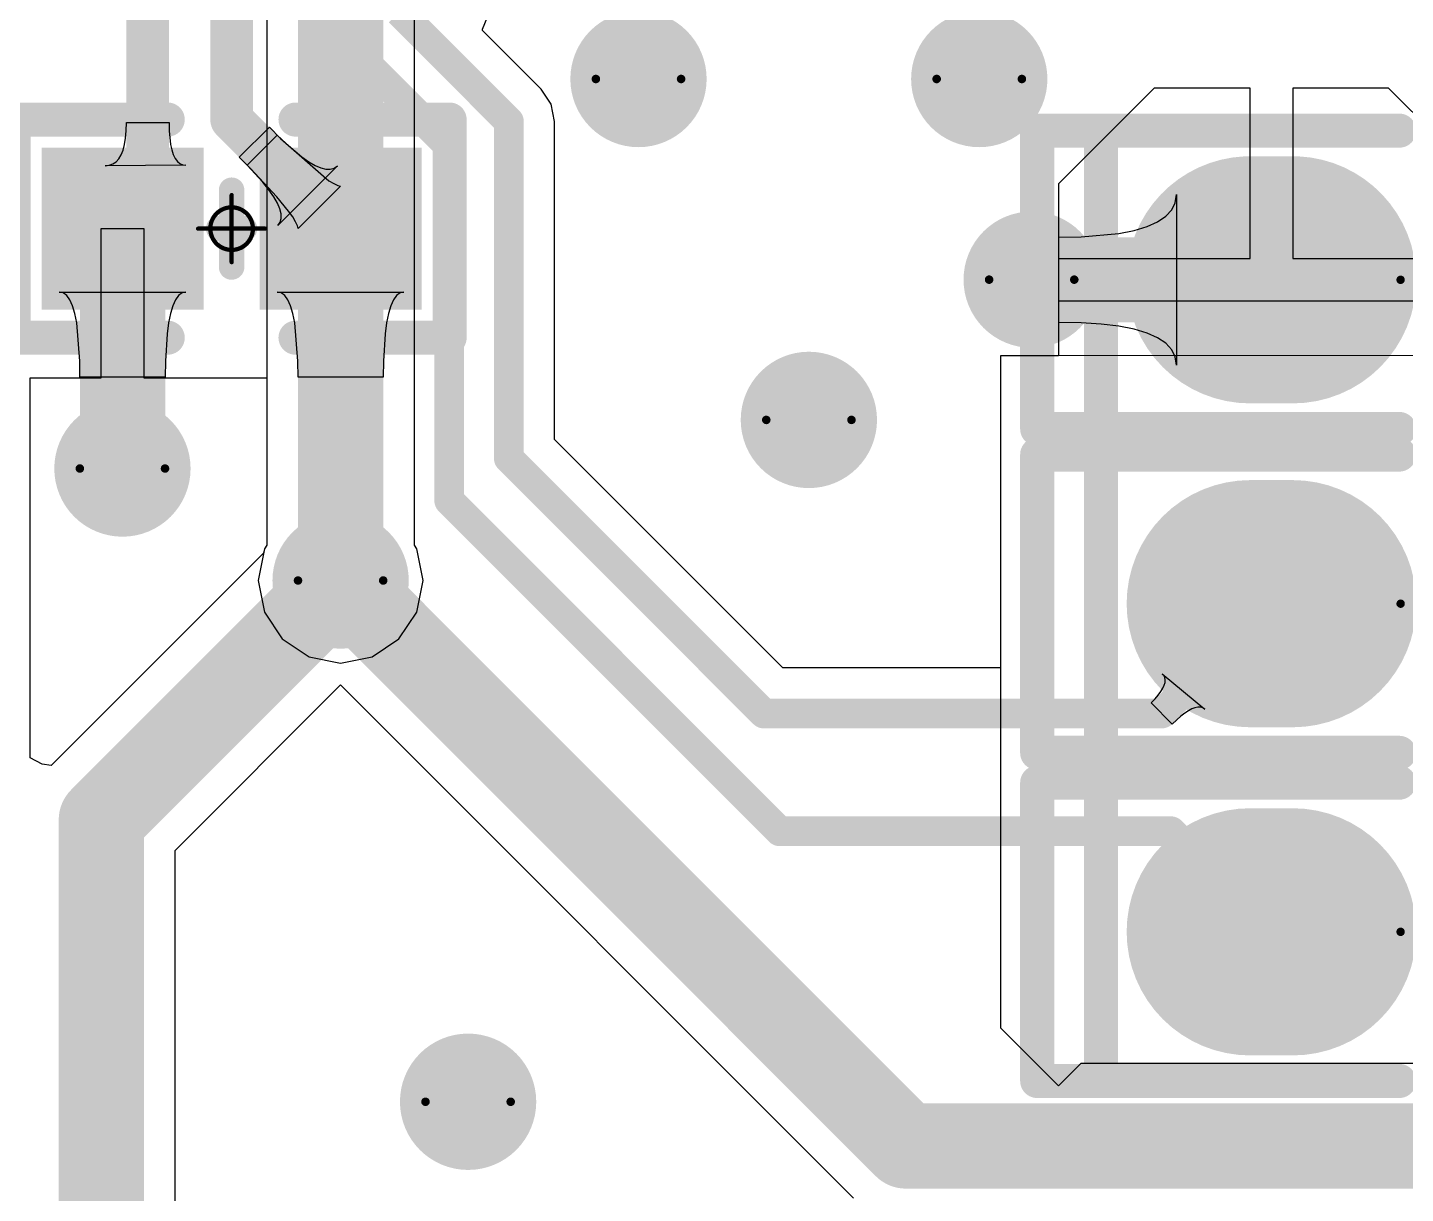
# Model space of a CAD drawing. Header units: millimetres. Extents: x -1.72 to 0.75, y -0.35 to 1.04.
# Drawn here: x -0.7784 to -0.455, y -0.1215 to 0.1521 of the extents above; entities that cross this region are included whole.
import ezdxf

# ---------------------------------------------------------------- set-up
doc = ezdxf.new("R2010")
doc.units = ezdxf.units.MM
doc.header["$MEASUREMENT"] = 0
for name, color, linetype in [('BottomLayer', 5, 'Continuous'), ('BottomSolder', 6, 'Continuous'), ('DrillDrawing', 1, 'Continuous'), ('Mechanical15', 56, 'Continuous'), ('MultiLayer', 9, 'Continuous'), ('TopLayer', 1, 'Continuous'), ('TopOverlay', 2, 'Continuous'), ('TopPaste', 8, 'Continuous'), ('TopSolder', 216, 'Continuous'), ('ViaHoleLayer', 16, 'Continuous')]:
    doc.layers.add(name, color=color, linetype=linetype)

# ---------------------------------------------------------------- blocks, each defined once
blk = doc.blocks.new('LED_0805G_19')
at = {"layer": 'Mechanical15', "const_width": 0.0019685}
for points in [[(0, 0.019685), (0, -0.019685)], [(0.019685, 0), (-0.019685, 0)]]:
    blk.add_lwpolyline(points, dxfattribs=at)
at = {"layer": 'Mechanical15'}
for points, const_width in [([(-0.0004921, 0.019685, 1), (0.0004921, 0.019685, 1)], 0.0009842), ([(0.0137795, 0, 1), (-0.0137795, 0, 1)], 0.0019685), ([(-0.0201771, 0, 1), (-0.0191929, 0, 1)], 0.0009842), ([(-0.0142716, 0, 1), (-0.0132874, 0, 1)], 0.0009842), ([(0.0132874, 0, 1), (0.0142716, 0, 1)], 0.0009842), ([(0.0191929, 0, 1), (0.0201771, 0, 1)], 0.0009842), ([(-0.0004921, -0.019685, 1), (0.0004921, -0.019685, 1)], 0.0009842)]:
    blk.add_lwpolyline(points, format="xyb", close=True, dxfattribs=dict(at, const_width=const_width))
at = {"layer": 'TopLayer', "const_width": 0.05}
blk.add_lwpolyline([(0.055, 0), (0.045, 0)], dxfattribs=at)
at = {"layer": 'TopLayer', "const_width": 0.025}
for points in [[(0.0325, 0, 1), (0.0575, 0, 1)], [(0.0425, 0, 1), (0.0675, 0, 1)]]:
    blk.add_lwpolyline(points, format="xyb", close=True, dxfattribs=at)
at = {"layer": 'TopLayer'}
blk.add_solid([(-0.08, -0.025), (-0.02, -0.025), (-0.08, 0.025), (-0.02, 0.025)], dxfattribs=at)
at = {"layer": 'TopOverlay', "const_width": 0.008}
for points in [[(-0.0199999, 0.0349999), (-0.09, 0.035)], [(-0.09, 0.035), (-0.09, -0.035)], [(0.105, 0.035), (0.02, 0.035)], [(0.09, 0.035), (0.09, -0.035)], [(0.105, 0.035), (0.105, -0.035)], [(-0.0200001, -0.035), (-0.09, -0.035)], [(0.105, -0.035), (0.02, -0.035)]]:
    blk.add_lwpolyline(points, dxfattribs=at)
at = {"layer": 'TopOverlay', "const_width": 0.004}
for points in [[(-0.092, 0.035, 1), (-0.088, 0.035, 1)], [(-0.092, 0.035, 1), (-0.088, 0.035, 1)], [(-0.0219999, 0.0349999, 1), (-0.0179999, 0.0349999, 1)], [(0.018, 0.035, 1), (0.022, 0.035, 1)], [(0.088, 0.035, 1), (0.092, 0.035, 1)], [(0.103, 0.035, 1), (0.107, 0.035, 1)], [(0.103, 0.035, 1), (0.107, 0.035, 1)], [(-0.092, -0.035, 1), (-0.088, -0.035, 1)], [(-0.092, -0.035, 1), (-0.088, -0.035, 1)], [(-0.0220001, -0.035, 1), (-0.0180001, -0.035, 1)], [(0.018, -0.035, 1), (0.022, -0.035, 1)], [(0.088, -0.035, 1), (0.092, -0.035, 1)], [(0.103, -0.035, 1), (0.107, -0.035, 1)], [(0.103, -0.035, 1), (0.107, -0.035, 1)]]:
    blk.add_lwpolyline(points, format="xyb", close=True, dxfattribs=at)
at = {"layer": 'TopPaste', "const_width": 0.05}
blk.add_lwpolyline([(0.055, 0), (0.045, 0)], dxfattribs=at)
at = {"layer": 'TopPaste', "const_width": 0.025}
for points in [[(0.0325, 0, 1), (0.0575, 0, 1)], [(0.0425, 0, 1), (0.0675, 0, 1)]]:
    blk.add_lwpolyline(points, format="xyb", close=True, dxfattribs=at)
at = {"layer": 'TopPaste'}
blk.add_solid([(-0.08, -0.025), (-0.02, -0.025), (-0.08, 0.025), (-0.02, 0.025)], dxfattribs=at)
at = {"layer": 'TopSolder', "const_width": 0.058}
blk.add_lwpolyline([(0.055, 0), (0.045, 0)], dxfattribs=at)
at = {"layer": 'TopSolder', "const_width": 0.029}
for points in [[(0.0305, 0, 1), (0.0595, 0, 1)], [(0.0405, 0, 1), (0.0695, 0, 1)]]:
    blk.add_lwpolyline(points, format="xyb", close=True, dxfattribs=at)
at = {"layer": 'TopSolder'}
blk.add_solid([(-0.084, -0.029), (-0.016, -0.029), (-0.084, 0.029), (-0.016, 0.029)], dxfattribs=at)
blk = doc.blocks.new('LED_0805G_20')
at = {"layer": 'Mechanical15', "const_width": 0.0019685}
for points in [[(0, 0.019685), (0, -0.019685)], [(0.019685, 0), (-0.019685, 0)]]:
    blk.add_lwpolyline(points, dxfattribs=at)
at = {"layer": 'Mechanical15'}
for points, const_width in [([(-0.0004921, 0.019685, 1), (0.0004921, 0.019685, 1)], 0.0009842), ([(0.0137795, 0, 1), (-0.0137795, 0, 1)], 0.0019685), ([(-0.0201771, 0, 1), (-0.0191929, 0, 1)], 0.0009842), ([(-0.0142716, 0, 1), (-0.0132874, 0, 1)], 0.0009842), ([(0.0132874, 0, 1), (0.0142716, 0, 1)], 0.0009842), ([(0.0191929, 0, 1), (0.0201771, 0, 1)], 0.0009842), ([(-0.0004921, -0.019685, 1), (0.0004921, -0.019685, 1)], 0.0009842)]:
    blk.add_lwpolyline(points, format="xyb", close=True, dxfattribs=dict(at, const_width=const_width))
at = {"layer": 'TopLayer', "const_width": 0.05}
blk.add_lwpolyline([(0.055, 0), (0.045, 0)], dxfattribs=at)
at = {"layer": 'TopLayer', "const_width": 0.025}
for points in [[(0.0325, 0, 1), (0.0575, 0, 1)], [(0.0425, 0, 1), (0.0675, 0, 1)]]:
    blk.add_lwpolyline(points, format="xyb", close=True, dxfattribs=at)
at = {"layer": 'TopLayer'}
blk.add_solid([(-0.08, -0.025), (-0.02, -0.025), (-0.08, 0.025), (-0.02, 0.025)], dxfattribs=at)
at = {"layer": 'TopOverlay', "const_width": 0.008}
for points in [[(-0.0200001, 0.035), (-0.09, 0.035)], [(-0.09, 0.035), (-0.09, -0.035)], [(0.105, 0.035), (0.02, 0.035)], [(0.09, 0.035), (0.09, -0.035)], [(0.105, 0.035), (0.105, -0.035)], [(-0.0199999, -0.0349999), (-0.09, -0.035)], [(0.105, -0.035), (0.02, -0.035)]]:
    blk.add_lwpolyline(points, dxfattribs=at)
at = {"layer": 'TopOverlay', "const_width": 0.004}
for points in [[(-0.092, 0.035, 1), (-0.088, 0.035, 1)], [(-0.092, 0.035, 1), (-0.088, 0.035, 1)], [(-0.0220001, 0.035, 1), (-0.0180001, 0.035, 1)], [(0.018, 0.035, 1), (0.022, 0.035, 1)], [(0.088, 0.035, 1), (0.092, 0.035, 1)], [(0.103, 0.035, 1), (0.107, 0.035, 1)], [(0.103, 0.035, 1), (0.107, 0.035, 1)], [(-0.092, -0.035, 1), (-0.088, -0.035, 1)], [(-0.092, -0.035, 1), (-0.088, -0.035, 1)], [(-0.0219999, -0.0349999, 1), (-0.0179999, -0.0349999, 1)], [(0.018, -0.035, 1), (0.022, -0.035, 1)], [(0.088, -0.035, 1), (0.092, -0.035, 1)], [(0.103, -0.035, 1), (0.107, -0.035, 1)], [(0.103, -0.035, 1), (0.107, -0.035, 1)]]:
    blk.add_lwpolyline(points, format="xyb", close=True, dxfattribs=at)
at = {"layer": 'TopPaste', "const_width": 0.05}
blk.add_lwpolyline([(0.055, 0), (0.045, 0)], dxfattribs=at)
at = {"layer": 'TopPaste', "const_width": 0.025}
for points in [[(0.0325, 0, 1), (0.0575, 0, 1)], [(0.0425, 0, 1), (0.0675, 0, 1)]]:
    blk.add_lwpolyline(points, format="xyb", close=True, dxfattribs=at)
at = {"layer": 'TopPaste'}
blk.add_solid([(-0.08, -0.025), (-0.02, -0.025), (-0.08, 0.025), (-0.02, 0.025)], dxfattribs=at)
at = {"layer": 'TopSolder', "const_width": 0.058}
blk.add_lwpolyline([(0.055, 0), (0.045, 0)], dxfattribs=at)
at = {"layer": 'TopSolder', "const_width": 0.029}
for points in [[(0.0305, 0, 1), (0.0595, 0, 1)], [(0.0405, 0, 1), (0.0695, 0, 1)]]:
    blk.add_lwpolyline(points, format="xyb", close=True, dxfattribs=at)
at = {"layer": 'TopSolder'}
blk.add_solid([(-0.084, -0.029), (-0.016, -0.029), (-0.084, 0.029), (-0.016, 0.029)], dxfattribs=at)
blk = doc.blocks.new('LED_0805R_21')
at = {"layer": 'Mechanical15', "const_width": 0.0019685}
for points in [[(0, 0.019685), (0, -0.019685)], [(0.019685, 0), (-0.019685, 0)]]:
    blk.add_lwpolyline(points, dxfattribs=at)
at = {"layer": 'Mechanical15'}
for points, const_width in [([(-0.0004921, 0.019685, 1), (0.0004921, 0.019685, 1)], 0.0009842), ([(0.0137795, 0, 1), (-0.0137795, 0, 1)], 0.0019685), ([(-0.0201771, 0, 1), (-0.0191929, 0, 1)], 0.0009842), ([(-0.0142716, 0, 1), (-0.0132874, 0, 1)], 0.0009842), ([(0.0132874, 0, 1), (0.0142716, 0, 1)], 0.0009842), ([(0.0191929, 0, 1), (0.0201771, 0, 1)], 0.0009842), ([(-0.0004921, -0.019685, 1), (0.0004921, -0.019685, 1)], 0.0009842)]:
    blk.add_lwpolyline(points, format="xyb", close=True, dxfattribs=dict(at, const_width=const_width))
at = {"layer": 'TopLayer', "const_width": 0.05}
blk.add_lwpolyline([(0.055, 0), (0.045, 0)], dxfattribs=at)
at = {"layer": 'TopLayer', "const_width": 0.025}
for points in [[(0.0325, 0, 1), (0.0575, 0, 1)], [(0.0425, 0, 1), (0.0675, 0, 1)]]:
    blk.add_lwpolyline(points, format="xyb", close=True, dxfattribs=at)
at = {"layer": 'TopLayer'}
blk.add_solid([(-0.08, -0.025), (-0.02, -0.025), (-0.08, 0.025), (-0.02, 0.025)], dxfattribs=at)
at = {"layer": 'TopOverlay', "const_width": 0.008}
for points in [[(-0.09, 0.035), (-0.09, -0.035)], [(-0.02, 0.035), (-0.09, 0.035)], [(0.1049999, 0.035), (0.0200001, 0.035)], [(0.09, -0.035), (0.0899999, 0.035)], [(0.105, -0.035), (0.1049999, 0.035)], [(-0.02, -0.035), (-0.09, -0.035)], [(0.105, -0.035), (0.0199999, -0.0349999)]]:
    blk.add_lwpolyline(points, dxfattribs=at)
at = {"layer": 'TopOverlay', "const_width": 0.004}
for points in [[(-0.092, 0.035, 1), (-0.088, 0.035, 1)], [(-0.092, 0.035, 1), (-0.088, 0.035, 1)], [(-0.022, 0.035, 1), (-0.018, 0.035, 1)], [(0.0180001, 0.035, 1), (0.0220001, 0.035, 1)], [(0.0879999, 0.035, 1), (0.0919999, 0.035, 1)], [(0.1029999, 0.035, 1), (0.1069999, 0.035, 1)], [(0.1029999, 0.035, 1), (0.1069999, 0.035, 1)], [(-0.092, -0.035, 1), (-0.088, -0.035, 1)], [(-0.092, -0.035, 1), (-0.088, -0.035, 1)], [(-0.022, -0.035, 1), (-0.018, -0.035, 1)], [(0.0179999, -0.0349999, 1), (0.0219999, -0.0349999, 1)], [(0.088, -0.035, 1), (0.092, -0.035, 1)], [(0.103, -0.035, 1), (0.107, -0.035, 1)], [(0.103, -0.035, 1), (0.107, -0.035, 1)]]:
    blk.add_lwpolyline(points, format="xyb", close=True, dxfattribs=at)
at = {"layer": 'TopPaste', "const_width": 0.05}
blk.add_lwpolyline([(0.055, 0), (0.045, 0)], dxfattribs=at)
at = {"layer": 'TopPaste', "const_width": 0.025}
for points in [[(0.0325, 0, 1), (0.0575, 0, 1)], [(0.0425, 0, 1), (0.0675, 0, 1)]]:
    blk.add_lwpolyline(points, format="xyb", close=True, dxfattribs=at)
at = {"layer": 'TopPaste'}
blk.add_solid([(-0.08, -0.025), (-0.02, -0.025), (-0.08, 0.025), (-0.02, 0.025)], dxfattribs=at)
at = {"layer": 'TopSolder', "const_width": 0.058}
blk.add_lwpolyline([(0.055, 0), (0.045, 0)], dxfattribs=at)
at = {"layer": 'TopSolder', "const_width": 0.029}
for points in [[(0.0305, 0, 1), (0.0595, 0, 1)], [(0.0405, 0, 1), (0.0695, 0, 1)]]:
    blk.add_lwpolyline(points, format="xyb", close=True, dxfattribs=at)
at = {"layer": 'TopSolder'}
blk.add_solid([(-0.084, -0.029), (-0.016, -0.029), (-0.084, 0.029), (-0.016, 0.029)], dxfattribs=at)
blk = doc.blocks.new('C_0603_L_31')
at = {"layer": 'Mechanical15', "const_width": 0.001}
for points in [[(0, -0.0078741), (0, 0.0078741)], [(-0.0078741, 0), (0.0078741, 0)]]:
    blk.add_lwpolyline(points, dxfattribs=at)
at = {"layer": 'Mechanical15'}
for points, const_width in [([(-0.00025, 0.0078741, 1), (0.00025, 0.0078741, 1)], 0.0005), ([(0.005, 0, 1), (-0.005, 0, 1)], 0.001), ([(-0.0081241, 0, 1), (-0.0076241, 0, 1)], 0.0005), ([(-0.00525, 0, 1), (-0.00475, 0, 1)], 0.0005), ([(0.00475, 0, 1), (0.00525, 0, 1)], 0.0005), ([(0.0076241, 0, 1), (0.0081241, 0, 1)], 0.0005), ([(-0.00025, -0.0078741, 1), (0.00025, -0.0078741, 1)], 0.0005)]:
    blk.add_lwpolyline(points, format="xyb", close=True, dxfattribs=dict(at, const_width=const_width))
at = {"layer": 'TopLayer'}
for points in [[(-0.0405938, -0.0150032), (-0.0105938, -0.0150032), (-0.0405938, 0.0149968), (-0.0105938, 0.0149968)], [(0.0105874, -0.0150032), (0.0405874, -0.0150032), (0.0105874, 0.0149968), (0.0405874, 0.0149968)]]:
    blk.add_solid(points, dxfattribs=at)
at = {"layer": 'TopOverlay'}
for points, const_width in [([(-0.0511843, 0.0255874), (-0.015, 0.0255874)], 0.008), ([(-0.0511843, -0.0255938), (-0.0511843, 0.0255874)], 0.008), ([(0.015, 0.0255874), (0.0511779, 0.0255874)], 0.008), ([(0.0511779, -0.0255938), (0.0511779, 0.0255874)], 0.008), ([(0, -0.0090001), (0, 0.0090001)], 0.006), ([(-0.003, 0), (0, 0)], 0.006), ([(0, 0), (0.003, 0)], 0.006), ([(-0.0511843, -0.0255938), (-0.0150001, -0.0255938)], 0.008), ([(0.0150001, -0.0255938), (0.0511779, -0.0255938)], 0.008)]:
    blk.add_lwpolyline(points, dxfattribs=dict(at, const_width=const_width))
for points, const_width in [([(-0.0531843, 0.0255874, 1), (-0.0491843, 0.0255874, 1)], 0.004), ([(-0.0531843, 0.0255874, 1), (-0.0491843, 0.0255874, 1)], 0.004), ([(-0.017, 0.0255874, 1), (-0.013, 0.0255874, 1)], 0.004), ([(0.013, 0.0255874, 1), (0.017, 0.0255874, 1)], 0.004), ([(0.0491779, 0.0255874, 1), (0.0531779, 0.0255874, 1)], 0.004), ([(0.0491779, 0.0255874, 1), (0.0531779, 0.0255874, 1)], 0.004), ([(-0.0015, 0.0090001, 1), (0.0015, 0.0090001, 1)], 0.003), ([(-0.0045, 0, 1), (-0.0015, 0, 1)], 0.003), ([(-0.0015, 0, 1), (0.0015, 0, 1)], 0.003), ([(-0.0015, 0, 1), (0.0015, 0, 1)], 0.003), ([(0.0015, 0, 1), (0.0045, 0, 1)], 0.003), ([(-0.0015, -0.0090001, 1), (0.0015, -0.0090001, 1)], 0.003), ([(-0.0531843, -0.0255938, 1), (-0.0491843, -0.0255938, 1)], 0.004), ([(-0.0531843, -0.0255938, 1), (-0.0491843, -0.0255938, 1)], 0.004), ([(-0.0170001, -0.0255938, 1), (-0.0130001, -0.0255938, 1)], 0.004), ([(0.0130001, -0.0255938, 1), (0.0170001, -0.0255938, 1)], 0.004), ([(0.0491779, -0.0255938, 1), (0.0531779, -0.0255938, 1)], 0.004), ([(0.0491779, -0.0255938, 1), (0.0531779, -0.0255938, 1)], 0.004)]:
    blk.add_lwpolyline(points, format="xyb", close=True, dxfattribs=dict(at, const_width=const_width))
at = {"layer": 'TopPaste'}
for points in [[(-0.0405938, -0.0150032), (-0.0105938, -0.0150032), (-0.0405938, 0.0149968), (-0.0105938, 0.0149968)], [(0.0105874, -0.0150032), (0.0405874, -0.0150032), (0.0105874, 0.0149968), (0.0405874, 0.0149968)]]:
    blk.add_solid(points, dxfattribs=at)
at = {"layer": 'TopSolder'}
for points in [[(-0.0445938, -0.0190032), (-0.0065938, -0.0190032), (-0.0445938, 0.0189968), (-0.0065938, 0.0189968)], [(0.0065874, -0.0190032), (0.0445874, -0.0190032), (0.0065874, 0.0189968), (0.0445874, 0.0189968)]]:
    blk.add_solid(points, dxfattribs=at)

msp = doc.modelspace()

# ---------------------------------------------------------------- linework, layer by layer
at = {"layer": 'BottomLayer'}
for p, q in [((-0.6875952, 0.0305742), (-0.6875952, 0.2399282)), ((-0.7222612, 0.2327487), (-0.7222612, 0.0305742)), ((-0.7228258, 0.0297292), (-0.7243004, 0.0223158)), ((-0.7222612, 0.0305742), (-0.7228258, 0.0297292)), ((-0.6870306, 0.0297292), (-0.6875952, 0.0305742)), ((-0.685556, 0.0223158), (-0.6870306, 0.0297292)), ((-0.7243004, 0.0223158), (-0.7228258, 0.0149024)), ((-0.6870306, 0.0149024), (-0.685556, 0.0223158)), ((-0.7228258, 0.0149024), (-0.7186264, 0.0086176)), ((-0.69123, 0.0086176), (-0.6870306, 0.0149024)), ((-0.7186264, 0.0086176), (-0.7123416, 0.0044182)), ((-0.6975148, 0.0044182), (-0.69123, 0.0086176)), ((-0.7123416, 0.0044182), (-0.7049282, 0.0029436)), ((-0.7049282, 0.0029436), (-0.6975148, 0.0044182))]:
    msp.add_line(p, q, dxfattribs=at)
at = {"layer": 'BottomLayer', "const_width": 0.02}
msp.add_lwpolyline([(-0.7049282, 0.0223158), (-0.7049282, 0.2399282)], dxfattribs=at)
at = {"layer": 'BottomLayer'}
for points, const_width in [([(-0.641, 0.14, 1), (-0.629, 0.14, 1)], 0.012), ([(-0.561, 0.14, 1), (-0.549, 0.14, 1)], 0.012), ([(-0.5486927, 0.0929135, 1), (-0.5366927, 0.0929135, 1)], 0.012), ([(-0.601, 0.06, 1), (-0.589, 0.06, 1)], 0.012), ([(-0.7621461, 0.0485951, 1), (-0.7501461, 0.0485951, 1)], 0.012), ([(-0.7109282, 0.0223158, 1), (-0.6989282, 0.0223158, 1)], 0.012), ([(-0.7099282, 0.0223158, 1), (-0.6999282, 0.0223158, 1)], 0.01), ([(-0.681, -0.1, 1), (-0.669, -0.1, 1)], 0.012)]:
    msp.add_lwpolyline(points, format="xyb", close=True, dxfattribs=dict(at, const_width=const_width))
at = {"layer": 'BottomSolder', "const_width": 0.016}
for points in [[(-0.643, 0.14, 1), (-0.627, 0.14, 1)], [(-0.563, 0.14, 1), (-0.547, 0.14, 1)], [(-0.5506927, 0.0929135, 1), (-0.5346927, 0.0929135, 1)], [(-0.603, 0.06, 1), (-0.587, 0.06, 1)], [(-0.7641461, 0.0485951, 1), (-0.7481461, 0.0485951, 1)], [(-0.7129282, 0.0223158, 1), (-0.6969282, 0.0223158, 1)], [(-0.683, -0.1, 1), (-0.667, -0.1, 1)]]:
    msp.add_lwpolyline(points, format="xyb", close=True, dxfattribs=at)
at = {"layer": 'DrillDrawing'}
for points, const_width in [([(-0.625, 0.14, 1), (-0.645, 0.14, 1)], 0.002), ([(-0.545, 0.14, 1), (-0.565, 0.14, 1)], 0.002), ([(-0.6455, 0.14, 1), (-0.6445, 0.14, 1)], 0.001), ([(-0.6255, 0.14, 1), (-0.6245, 0.14, 1)], 0.001), ([(-0.5655, 0.14, 1), (-0.5645, 0.14, 1)], 0.001), ([(-0.5455, 0.14, 1), (-0.5445, 0.14, 1)], 0.001), ([(-0.5326927, 0.0929135, 1), (-0.5526927, 0.0929135, 1)], 0.002), ([(-0.5531927, 0.0929135, 1), (-0.5521927, 0.0929135, 1)], 0.001), ([(-0.5331927, 0.0929135, 1), (-0.5321927, 0.0929135, 1)], 0.001), ([(-0.585, 0.06, 1), (-0.605, 0.06, 1)], 0.002), ([(-0.7461461, 0.0485951, 1), (-0.7661461, 0.0485951, 1)], 0.002), ([(-0.6055, 0.06, 1), (-0.6045, 0.06, 1)], 0.001), ([(-0.5855, 0.06, 1), (-0.5845, 0.06, 1)], 0.001), ([(-0.7666461, 0.0485951, 1), (-0.7656461, 0.0485951, 1)], 0.001), ([(-0.7466461, 0.0485951, 1), (-0.7456461, 0.0485951, 1)], 0.001), ([(-0.6949282, 0.0223158, 1), (-0.7149282, 0.0223158, 1)], 0.002), ([(-0.7154282, 0.0223158, 1), (-0.7144282, 0.0223158, 1)], 0.001), ([(-0.6954282, 0.0223158, 1), (-0.6944282, 0.0223158, 1)], 0.001), ([(-0.665, -0.1, 1), (-0.685, -0.1, 1)], 0.002), ([(-0.6855, -0.1, 1), (-0.6845, -0.1, 1)], 0.001), ([(-0.6655, -0.1, 1), (-0.6645, -0.1, 1)], 0.001)]:
    msp.add_lwpolyline(points, format="xyb", close=True, dxfattribs=dict(at, const_width=const_width))
at = {"layer": 'MultiLayer', "const_width": 0.012}
for points in [[(-0.641, 0.14, 1), (-0.629, 0.14, 1)], [(-0.561, 0.14, 1), (-0.549, 0.14, 1)], [(-0.5486927, 0.0929135, 1), (-0.5366927, 0.0929135, 1)], [(-0.601, 0.06, 1), (-0.589, 0.06, 1)], [(-0.7621461, 0.0485951, 1), (-0.7501461, 0.0485951, 1)], [(-0.7109282, 0.0223158, 1), (-0.6989282, 0.0223158, 1)], [(-0.681, -0.1, 1), (-0.669, -0.1, 1)]]:
    msp.add_lwpolyline(points, format="xyb", close=True, dxfattribs=at)
at = {"layer": 'TopLayer'}
for p, q in [((-0.6716219, 0.1517176), (-0.6696652, 0.1564828)), ((-0.6716346, 0.1513811), (-0.6716219, 0.1517176)), ((-0.6578581, 0.1376046), (-0.6716346, 0.1513811)), ((-0.6555374, 0.1341314), (-0.6578581, 0.1376046)), ((-0.5139014, 0.1378768), (-0.5364014, 0.1153768)), ((-0.4914014, 0.1378768), (-0.5139014, 0.1378768)), ((-0.4914014, 0.0978768), (-0.4914014, 0.1378768)), ((-0.4589014, 0.1378768), (-0.4814014, 0.1378768)), ((-0.4814014, 0.1378768), (-0.4814014, 0.0978768)), ((-0.4364014, 0.1153768), (-0.4589014, 0.1378768)), ((-0.6547225, 0.1300345), (-0.6555374, 0.1341314)), ((-0.7552456, 0.1278493), (-0.7551956, 0.1297664)), ((-0.7551956, 0.1297664), (-0.7451956, 0.1297664)), ((-0.7451956, 0.1297664), (-0.7451559, 0.1278664)), ((-0.6547225, 0.0554132), (-0.6547225, 0.1300345)), ((-0.7553956, 0.1261333), (-0.7552456, 0.1278493)), ((-0.7451559, 0.1278664), (-0.7448386, 0.1246664)), ((-0.7287296, 0.1216167), (-0.7216585, 0.1286878)), ((-0.7268793, 0.1197664), (-0.7198082, 0.1268375)), ((-0.7216585, 0.1286878), (-0.7190072, 0.1260659)), ((-0.7198082, 0.1268375), (-0.7177468, 0.1248456)), ((-0.7564456, 0.1221922), (-0.7559956, 0.1233048)), ((-0.7559956, 0.1233048), (-0.7556456, 0.1246185)), ((-0.7556456, 0.1246185), (-0.7553956, 0.1261333)), ((-0.7448386, 0.1246664), (-0.744561, 0.1233664)), ((-0.744561, 0.1233664), (-0.744204, 0.1222664)), ((-0.7190072, 0.1260659), (-0.7076618, 0.1161293)), ((-0.7177468, 0.1248456), (-0.7140554, 0.1217103)), ((-0.7412294, 0.1197664), (-0.7601956, 0.1196464)), ((-0.7601956, 0.1196464), (-0.7592456, 0.1197533)), ((-0.7592456, 0.1197533), (-0.7583956, 0.1200613)), ((-0.7583956, 0.1200613), (-0.7576456, 0.1205705)), ((-0.7576456, 0.1205705), (-0.7569956, 0.1212808)), ((-0.7569956, 0.1212808), (-0.7564456, 0.1221922)), ((-0.744204, 0.1222664), (-0.7437678, 0.1213664)), ((-0.7437678, 0.1213664), (-0.7432522, 0.1206664)), ((-0.7432522, 0.1206664), (-0.7426572, 0.1201664)), ((-0.7426572, 0.1201664), (-0.741983, 0.1198664)), ((-0.741983, 0.1198664), (-0.7412294, 0.1197664)), ((-0.7261077, 0.1189654), (-0.7287296, 0.1216167)), ((-0.7231783, 0.1157874), (-0.7268793, 0.1197664)), ((-0.7140554, 0.1217103), (-0.7124255, 0.1205669)), ((-0.7124255, 0.1205669), (-0.7109394, 0.1197064)), ((-0.7109394, 0.1197064), (-0.7095971, 0.1191287)), ((-0.7198976, 0.1123151), (-0.7261077, 0.1189654)), ((-0.7056661, 0.1196464), (-0.7196882, 0.1056243)), ((-0.7095971, 0.1191287), (-0.7083986, 0.1188339)), ((-0.7083986, 0.1188339), (-0.7073439, 0.1188219)), ((-0.7073439, 0.1188219), (-0.7064331, 0.1190927)), ((-0.7064331, 0.1190927), (-0.7056661, 0.1196464)), ((-0.7217521, 0.1140136), (-0.7231783, 0.1157874)), ((-0.7206087, 0.1123837), (-0.7217521, 0.1140136)), ((-0.704922, 0.1148864), (-0.7149282, 0.1048802)), ((-0.7076618, 0.1161293), (-0.7065313, 0.115439)), ((-0.7065313, 0.115439), (-0.705618, 0.1150247)), ((-0.705618, 0.1150247), (-0.704922, 0.1148864)), ((-0.5364014, 0.1153768), (-0.5364014, 0.0978768)), ((-0.7197482, 0.1108976), (-0.7206087, 0.1123837)), ((-0.7171373, 0.1089678), (-0.7198976, 0.1123151)), ((-0.7191705, 0.1095553), (-0.7197482, 0.1108976)), ((-0.5098238, 0.1092768), (-0.508997, 0.1109768)), ((-0.508997, 0.1109768), (-0.5087214, 0.1128768)), ((-0.5087214, 0.1128768), (-0.5087214, 0.0728768)), ((-0.7188757, 0.1083568), (-0.7191705, 0.1095553)), ((-0.7191345, 0.1063913), (-0.7188637, 0.1073021)), ((-0.7188637, 0.1073021), (-0.7188757, 0.1083568)), ((-0.7161711, 0.10762), (-0.7171373, 0.1089678)), ((-0.7154808, 0.1064895), (-0.7161711, 0.10762)), ((-0.513131, 0.1064768), (-0.5112018, 0.1077768)), ((-0.5112018, 0.1077768), (-0.5098238, 0.1092768)), ((-0.7611094, 0.0698864), (-0.7611094, 0.1048864)), ((-0.7611094, 0.1048864), (-0.7511094, 0.1048864)), ((-0.7511094, 0.1048864), (-0.7511094, 0.0698864)), ((-0.7196882, 0.1056243), (-0.7191345, 0.1063913)), ((-0.7150665, 0.1055762), (-0.7154808, 0.1064895)), ((-0.7149282, 0.1048802), (-0.7150665, 0.1055762)), ((-0.531045, 0.1029768), (-0.5222258, 0.1037768)), ((-0.5222258, 0.1037768), (-0.518643, 0.1044768)), ((-0.518643, 0.1044768), (-0.5156114, 0.1053768)), ((-0.5156114, 0.1053768), (-0.513131, 0.1064768)), ((-0.5362814, 0.1028768), (-0.531045, 0.1029768)), ((-0.5362814, 0.0828768), (-0.5362814, 0.1028768)), ((-0.5364014, 0.0978768), (-0.4914014, 0.0978768)), ((-0.4814014, 0.0978768), (-0.4364014, 0.0978768)), ((-0.7700622, 0.0898064), (-0.7709894, 0.0900064)), ((-0.7709894, 0.0900064), (-0.7412294, 0.0900064)), ((-0.7692326, 0.0892064), (-0.7700622, 0.0898064)), ((-0.7685006, 0.0882064), (-0.7692326, 0.0892064)), ((-0.7678662, 0.0868064), (-0.7685006, 0.0882064)), ((-0.7437182, 0.0882064), (-0.7443526, 0.0868064)), ((-0.7429862, 0.0892064), (-0.7437182, 0.0882064)), ((-0.7421566, 0.0898064), (-0.7429862, 0.0892064)), ((-0.7412294, 0.0900064), (-0.7421566, 0.0898064)), ((-0.718881, 0.0898064), (-0.7198082, 0.0900064)), ((-0.7198082, 0.0900064), (-0.6900482, 0.0900064)), ((-0.7180514, 0.0892064), (-0.718881, 0.0898064)), ((-0.7173194, 0.0882064), (-0.7180514, 0.0892064)), ((-0.716685, 0.0868064), (-0.7173194, 0.0882064)), ((-0.692537, 0.0882064), (-0.6931714, 0.0868064)), ((-0.691805, 0.0892064), (-0.692537, 0.0882064)), ((-0.6909754, 0.0898064), (-0.691805, 0.0892064)), ((-0.6900482, 0.0900064), (-0.6909754, 0.0898064)), ((-0.4864014, 0.0878768), (-0.5364014, 0.0878768)), ((-0.5364014, 0.0878768), (-0.5364014, 0.0750128)), ((-0.4364014, 0.0878768), (-0.4864014, 0.0878768)), ((-0.7673294, 0.0850064), (-0.7678662, 0.0868064)), ((-0.7668902, 0.0828064), (-0.7673294, 0.0850064)), ((-0.7448894, 0.0850064), (-0.7453286, 0.0828064)), ((-0.7443526, 0.0868064), (-0.7448894, 0.0850064)), ((-0.7161482, 0.0850064), (-0.716685, 0.0868064)), ((-0.715709, 0.0828064), (-0.7161482, 0.0850064)), ((-0.6937082, 0.0850064), (-0.6941474, 0.0828064)), ((-0.6931714, 0.0868064), (-0.6937082, 0.0850064)), ((-0.7661582, 0.0738064), (-0.7668902, 0.0828064)), ((-0.7453286, 0.0828064), (-0.7456702, 0.0802064)), ((-0.714977, 0.0738064), (-0.715709, 0.0828064)), ((-0.6941474, 0.0828064), (-0.694489, 0.0802064)), ((-0.531045, 0.0827768), (-0.5362814, 0.0828768)), ((-0.5263598, 0.0824768), (-0.531045, 0.0827768)), ((-0.5222258, 0.0819768), (-0.5263598, 0.0824768)), ((-0.518643, 0.0812768), (-0.5222258, 0.0819768)), ((-0.5156114, 0.0803768), (-0.518643, 0.0812768)), ((-0.7456702, 0.0802064), (-0.7460606, 0.0738064)), ((-0.694489, 0.0802064), (-0.6948794, 0.0738064)), ((-0.513131, 0.0792768), (-0.5156114, 0.0803768)), ((-0.5112018, 0.0779768), (-0.513131, 0.0792768)), ((-0.5098238, 0.0764768), (-0.5112018, 0.0779768)), ((-0.2475577, 0.0752851), (-0.55, 0.075)), ((-0.5364014, 0.0750128), (-0.55, 0.075)), ((-0.55, 0.075), (-0.55, -0.0826607)), ((-0.55, 0.075), (-0.55, 0.0018151)), ((-0.508997, 0.0747768), (-0.5098238, 0.0764768)), ((-0.5087214, 0.0728768), (-0.508997, 0.0747768)), ((-0.7661094, 0.0700064), (-0.7661582, 0.0738064)), ((-0.7460606, 0.0738064), (-0.7461094, 0.0700064)), ((-0.7149282, 0.0700064), (-0.714977, 0.0738064)), ((-0.6948794, 0.0738064), (-0.6949282, 0.0700064)), ((-0.7778403, -0.019306), (-0.7778403, 0.0698864)), ((-0.7778403, 0.0698864), (-0.7611094, 0.0698864)), ((-0.7461094, 0.0700064), (-0.7661094, 0.0700064)), ((-0.7511094, 0.0698864), (-0.7222612, 0.0698864)), ((-0.7222612, 0.0698864), (-0.7222612, 0.0305742)), ((-0.6949282, 0.0700064), (-0.7149282, 0.0700064)), ((-0.6011244, 0.0018151), (-0.6547225, 0.0554132)), ((-0.7228258, 0.0297292), (-0.723024, 0.0287326)), ((-0.7222612, 0.0305742), (-0.7228258, 0.0297292)), ((-0.723024, 0.0287326), (-0.7728403, -0.0210837)), ((-0.55, 0.0018151), (-0.6011244, 0.0018151)), ((-0.5116895, -6.9e-06), (-0.5120839, 0.0004091)), ((-0.5120839, 0.0004091), (-0.5020666, -0.0078832)), ((-0.7437764, -0.041045), (-0.7049282, -0.0021968)), ((-0.7049282, -0.0021968), (-0.584487, -0.122638)), ((-0.5123582, -0.0037464), (-0.5118854, -0.002975)), ((-0.5118854, -0.002975), (-0.5115572, -0.0022629)), ((-0.5114396, -0.0004821), (-0.5116895, -6.9e-06)), ((-0.5115572, -0.0022629), (-0.5113734, -0.0016101)), ((-0.5113343, -0.0010165), (-0.5114396, -0.0004821)), ((-0.5113734, -0.0016101), (-0.5113343, -0.0010165)), ((-0.5146437, -0.0064157), (-0.5137373, -0.0054667)), ((-0.5096939, -0.0113655), (-0.5146437, -0.0064157)), ((-0.5137373, -0.0054667), (-0.5129755, -0.0045769)), ((-0.5129755, -0.0045769), (-0.5123582, -0.0037464)), ((-0.5076738, -0.0095111), (-0.5086529, -0.0103659)), ((-0.5067565, -0.0088011), (-0.5076738, -0.0095111)), ((-0.505901, -0.0082357), (-0.5067565, -0.0088011)), ((-0.5051073, -0.0078151), (-0.505901, -0.0082357)), ((-0.5043755, -0.0075393), (-0.5051073, -0.0078151)), ((-0.5037055, -0.0074082), (-0.5043755, -0.0075393)), ((-0.5030974, -0.0074218), (-0.5037055, -0.0074082)), ((-0.5025511, -0.0075801), (-0.5030974, -0.0074218)), ((-0.5020666, -0.0078832), (-0.5025511, -0.0075801)), ((-0.5086529, -0.0103659), (-0.5096939, -0.0113655)), ((-0.7750141, -0.0207606), (-0.7778403, -0.019306)), ((-0.7728403, -0.0210837), (-0.7750141, -0.0207606)), ((-0.7437764, -0.1544786), (-0.7437764, -0.041045)), ((-0.55, -0.0826607), (-0.5364014, -0.0962593)), ((-0.5364014, -0.0962593), (-0.5310944, -0.0909523)), ((-0.5310944, -0.0909523), (-0.242481, -0.0909523))]:
    msp.add_line(p, q, dxfattribs=at)
for points, const_width in [([(-0.7501956, 0.1108002), (-0.7501956, 0.198721)], 0.01), ([(-0.7305156, 0.1304738), (-0.7305156, 0.198721)], 0.01), ([(-0.7108256, 0.155633), (-0.6794282, 0.1242356)], 0.007), ([(-0.6911456, 0.1557519), (-0.6654282, 0.1300345)], 0.007), ([(-0.7305156, 0.1304738), (-0.7049282, 0.1048864)], 0.01), ([(-0.6654282, 0.0509787), (-0.6654282, 0.1300345)], 0.007), ([(-0.6794282, 0.0410703), (-0.6794282, 0.1242356)], 0.007), ([(-0.7561094, 0.0486318), (-0.7561094, 0.1048864)], 0.02), ([(-0.7561094, 0.1048864), (-0.7501956, 0.1108002)], 0.01), ([(-0.7049282, 0.0223158), (-0.7049282, 0.1048864)], 0.02), ([(-0.5426927, 0.0929135), (-0.542656, 0.0928768)], 0.02), ([(-0.542656, 0.0928768), (-0.4864014, 0.0928768)], 0.02), ([(-0.7561461, 0.0485951), (-0.7561094, 0.0486318)], 0.02), ([(-0.6654282, 0.0509787), (-0.6055589, -0.0088906)], 0.007), ([(-0.6794282, 0.0410703), (-0.6018383, -0.0365196)], 0.007), ([(-0.7611094, -0.0338654), (-0.7049282, 0.0223158)], 0.02), ([(-0.7049282, 0.0223158), (-0.5722307, -0.1103817)], 0.02), ([(-0.5121688, -0.0088906), (-0.4864014, 0.0168768)], 0.007), ([(-0.6055589, -0.0088906), (-0.5121688, -0.0088906)], 0.007), ([(-0.7611094, -0.1544786), (-0.7611094, -0.0338654)], 0.02), ([(-0.6018383, -0.0365196), (-0.510005, -0.0365196)], 0.007), ([(-0.510005, -0.0365196), (-0.4864014, -0.0601232)], 0.007), ([(-0.5722307, -0.1103817), (-0.3012981, -0.1103817)], 0.02)]:
    msp.add_lwpolyline(points, dxfattribs=dict(at, const_width=const_width))
for points, const_width in [([(-0.641, 0.14, 1), (-0.629, 0.14, 1)], 0.012), ([(-0.561, 0.14, 1), (-0.549, 0.14, 1)], 0.012), ([(-0.7330156, 0.1304738, 1), (-0.7280156, 0.1304738, 1)], 0.005), ([(-0.7330156, 0.1304738, 1), (-0.7280156, 0.1304738, 1)], 0.005), ([(-0.6671782, 0.1300345, 1), (-0.6636782, 0.1300345, 1)], 0.0035), ([(-0.6671782, 0.1300345, 1), (-0.6636782, 0.1300345, 1)], 0.0035), ([(-0.6811782, 0.1242356, 1), (-0.6776782, 0.1242356, 1)], 0.0035), ([(-0.6811782, 0.1242356, 1), (-0.6776782, 0.1242356, 1)], 0.0035), ([(-0.7611094, 0.1048864, 1), (-0.7511094, 0.1048864, 1)], 0.01), ([(-0.7526956, 0.1108002, 1), (-0.7476956, 0.1108002, 1)], 0.005), ([(-0.7526956, 0.1108002, 1), (-0.7476956, 0.1108002, 1)], 0.005), ([(-0.7099282, 0.1048864, 1), (-0.6999282, 0.1048864, 1)], 0.01), ([(-0.7586094, 0.1048864, 1), (-0.7536094, 0.1048864, 1)], 0.005), ([(-0.7074282, 0.1048864, 1), (-0.7024282, 0.1048864, 1)], 0.005), ([(-0.5486927, 0.0929135, 1), (-0.5366927, 0.0929135, 1)], 0.012), ([(-0.5476927, 0.0929135, 1), (-0.5376927, 0.0929135, 1)], 0.01), ([(-0.547656, 0.0928768, 1), (-0.537656, 0.0928768, 1)], 0.01), ([(-0.547656, 0.0928768, 1), (-0.537656, 0.0928768, 1)], 0.01), ([(-0.4914014, 0.0928768, 1), (-0.4814014, 0.0928768, 1)], 0.01), ([(-0.601, 0.06, 1), (-0.589, 0.06, 1)], 0.012), ([(-0.7621461, 0.0485951, 1), (-0.7501461, 0.0485951, 1)], 0.012), ([(-0.7611461, 0.0485951, 1), (-0.7511461, 0.0485951, 1)], 0.01), ([(-0.7611094, 0.0486318, 1), (-0.7511094, 0.0486318, 1)], 0.01), ([(-0.7611094, 0.0486318, 1), (-0.7511094, 0.0486318, 1)], 0.01), ([(-0.6671782, 0.0509787, 1), (-0.6636782, 0.0509787, 1)], 0.0035), ([(-0.6671782, 0.0509787, 1), (-0.6636782, 0.0509787, 1)], 0.0035), ([(-0.6811782, 0.0410703, 1), (-0.6776782, 0.0410703, 1)], 0.0035), ([(-0.6811782, 0.0410703, 1), (-0.6776782, 0.0410703, 1)], 0.0035), ([(-0.7109282, 0.0223158, 1), (-0.6989282, 0.0223158, 1)], 0.012), ([(-0.7099282, 0.0223158, 1), (-0.6999282, 0.0223158, 1)], 0.01), ([(-0.7099282, 0.0223158, 1), (-0.6999282, 0.0223158, 1)], 0.01), ([(-0.7099282, 0.0223158, 1), (-0.6999282, 0.0223158, 1)], 0.01), ([(-0.4881514, 0.0168768, 1), (-0.4846514, 0.0168768, 1)], 0.0035), ([(-0.6073089, -0.0088906, 1), (-0.6038089, -0.0088906, 1)], 0.0035), ([(-0.6073089, -0.0088906, 1), (-0.6038089, -0.0088906, 1)], 0.0035), ([(-0.5139188, -0.0088906, 1), (-0.5104188, -0.0088906, 1)], 0.0035), ([(-0.5139188, -0.0088906, 1), (-0.5104188, -0.0088906, 1)], 0.0035), ([(-0.7661094, -0.0338654, 1), (-0.7561094, -0.0338654, 1)], 0.01), ([(-0.7661094, -0.0338654, 1), (-0.7561094, -0.0338654, 1)], 0.01), ([(-0.6035883, -0.0365196, 1), (-0.6000883, -0.0365196, 1)], 0.0035), ([(-0.6035883, -0.0365196, 1), (-0.6000883, -0.0365196, 1)], 0.0035), ([(-0.511755, -0.0365196, 1), (-0.508255, -0.0365196, 1)], 0.0035), ([(-0.511755, -0.0365196, 1), (-0.508255, -0.0365196, 1)], 0.0035), ([(-0.4881514, -0.0601232, 1), (-0.4846514, -0.0601232, 1)], 0.0035), ([(-0.681, -0.1, 1), (-0.669, -0.1, 1)], 0.012), ([(-0.5772307, -0.1103817, 1), (-0.5672307, -0.1103817, 1)], 0.01), ([(-0.5772307, -0.1103817, 1), (-0.5672307, -0.1103817, 1)], 0.01)]:
    msp.add_lwpolyline(points, format="xyb", close=True, dxfattribs=dict(at, const_width=const_width))
at = {"layer": 'TopSolder', "const_width": 0.016}
for points in [[(-0.643, 0.14, 1), (-0.627, 0.14, 1)], [(-0.563, 0.14, 1), (-0.547, 0.14, 1)], [(-0.5506927, 0.0929135, 1), (-0.5346927, 0.0929135, 1)], [(-0.603, 0.06, 1), (-0.587, 0.06, 1)], [(-0.7641461, 0.0485951, 1), (-0.7481461, 0.0485951, 1)], [(-0.7129282, 0.0223158, 1), (-0.6969282, 0.0223158, 1)], [(-0.683, -0.1, 1), (-0.667, -0.1, 1)]]:
    msp.add_lwpolyline(points, format="xyb", close=True, dxfattribs=at)
at = {"layer": 'ViaHoleLayer', "const_width": 0.006}
for points in [[(-0.638, 0.14, 1), (-0.632, 0.14, 1)], [(-0.558, 0.14, 1), (-0.552, 0.14, 1)], [(-0.5456927, 0.0929135, 1), (-0.5396927, 0.0929135, 1)], [(-0.598, 0.06, 1), (-0.592, 0.06, 1)], [(-0.7591461, 0.0485951, 1), (-0.7531461, 0.0485951, 1)], [(-0.7079282, 0.0223158, 1), (-0.7019282, 0.0223158, 1)], [(-0.678, -0.1, 1), (-0.672, -0.1, 1)]]:
    msp.add_lwpolyline(points, format="xyb", close=True, dxfattribs=at)

# ---------------------------------------------------------------- block references
for name, p, rotation in [('C_0603_L_31', (-0.7305156, 0.1048896), 360), ('LED_0805R_21', (-0.4364014, 0.0928768), 180), ('LED_0805G_19', (-0.4364014, 0.0168768), 180), ('LED_0805G_20', (-0.4364014, -0.0601232), 180)]:
    msp.add_blockref(name, p, dxfattribs=dict(rotation=rotation))

doc.saveas('drawing.dxf')
